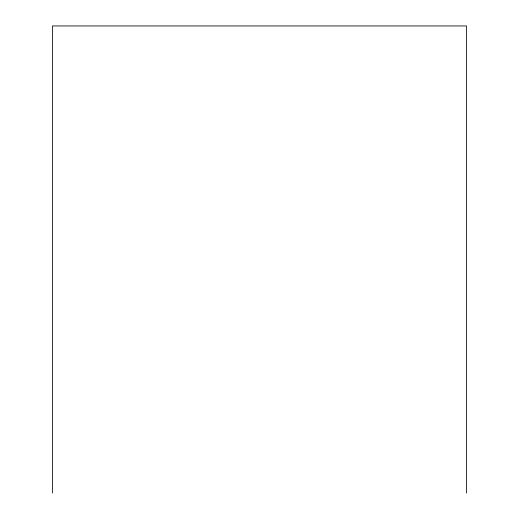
<?xml version="1.0" encoding="UTF-8"?>
<svg xmlns="http://www.w3.org/2000/svg" width="519" height="519" viewBox="0 0 519 519"><rect width="100%" height="100%" fill="white"/><g stroke="black" fill="none" stroke-linecap="round" stroke-linejoin="round"><path stroke-width="0.78" d="M466.555 493.05L466.555 25.95L52.445 25.95L52.445 493.05"/></g></svg>
